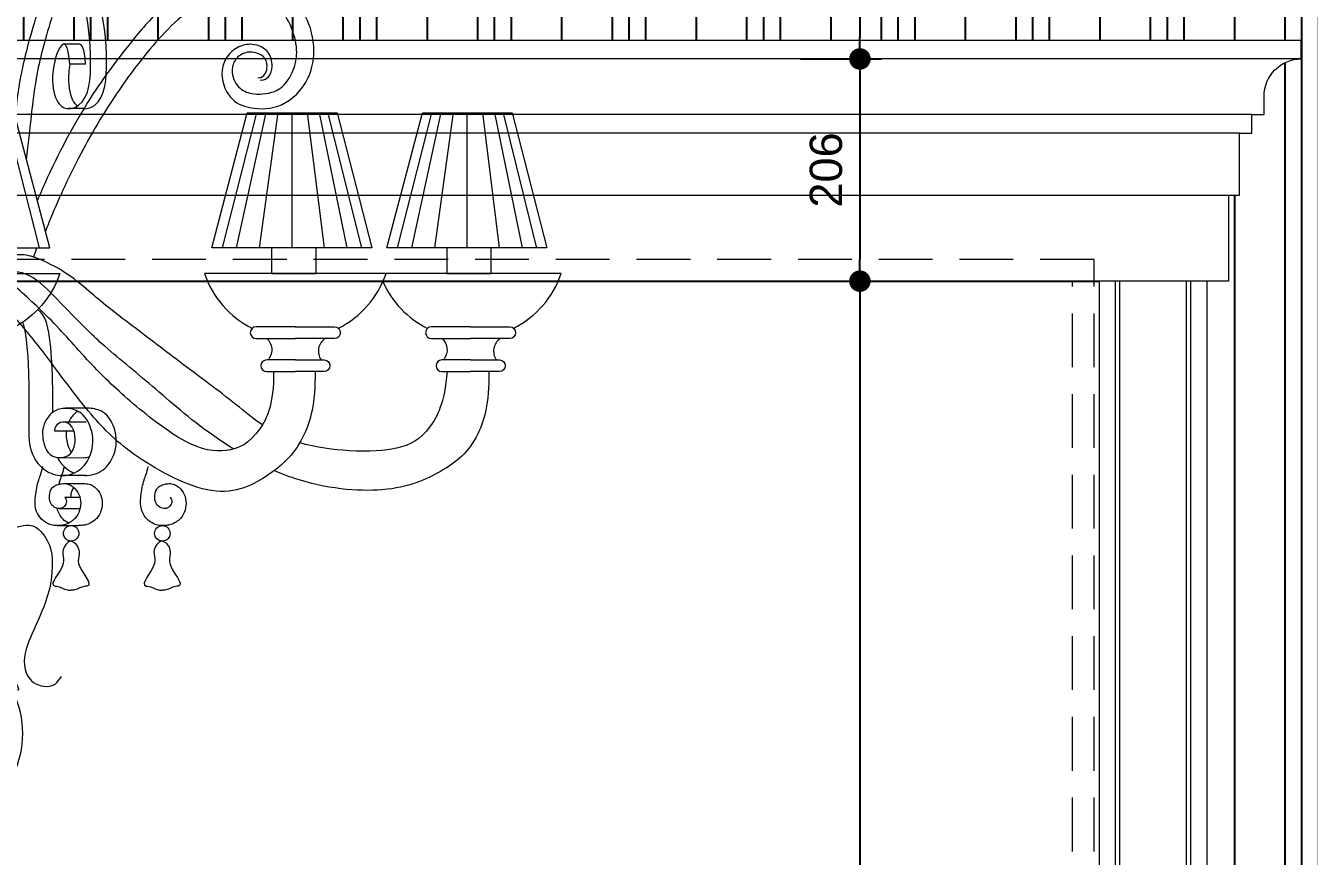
# Model space of a CAD drawing. Header units: inches. Extents: x 274057 to 444617, y 490067 to 635630.
# Drawn here: x 370549 to 371741, y 494060 to 494832 of the extents above; entities that cross this region are included whole.
import ezdxf

# ---------------------------------------------------------------- set-up
doc = ezdxf.new("R2010")
doc.units = ezdxf.units.IN
doc.header["$MEASUREMENT"] = 0
doc.linetypes.add('HIDDEN', pattern=[0.375, 0.25, -0.125])
for name, color, linetype in [('CQ curtains and frames', 252, 'Continuous'), ('CQ Grg Gypsum', 41, 'Continuous'), ('CQ Light Elevation', 4, 'Continuous'), ('CQ PANEL DIMENSION', 1, 'Continuous'), ('CQ section wall', 3, 'Continuous')]:
    doc.layers.add(name, color=color, linetype=linetype)
doc.layers.add('level', color=6, linetype='Continuous', lineweight=18)
doc.layers.add('Lighting', color=7, linetype='Continuous', lineweight=0)
doc.styles.get("Standard").update_dxf_attribs({"font": 'arial.ttf'})
doc.dimstyles.new('CQ 20', dxfattribs={"dimscale": 0.2, "dimtxt": 150, "dimasz": 100, "dimexe": 100, "dimexo": 20, "dimgap": 80, "dimtad": 1, "dimdec": 0, "dimzin": 0, "dimdsep": 46, "dimtxsty": 'Standard', "dimblk": 'DOT', "dimcen": 100, "dimclrd": 1, "dimclre": 1, "dimclrt": 3, "dimadec": 0, "dimazin": 0, "dimtfac": 1, "dimtdec": 0, "dimtofl": 0, "dimtmove": 0, "dimatfit": 3, "dimfxl": 1, "dimtolj": 1, "dimtzin": 0, "dimlwd": -1, "dimarcsym": 0})

# ---------------------------------------------------------------- blocks, each defined once
blk = doc.blocks.new('CH2')
at = {"layer": 'Lighting', "lineweight": 0, "ltscale": 10}
for p, q in [((176056.6, 3405), (176041.5, 3405.1)), ((176061.8, 3386.5), (176047.1, 3386.5)), ((175986.9, 3341.3), (176018.7, 3215.8)), ((176060.1, 3345.2), (176046.3, 3345.2)), ((176220.4, 3341.3), (176188.5, 3215.8)), ((176202, 3215.8), (176229.4, 3341.6)), ((176223.3, 3215.8), (176240.7, 3341.5)), ((176253.6, 3215.8), (176253.6, 3341.3)), ((176283.6, 3215.8), (176267.9, 3341.3)), ((176304.8, 3215.8), (176279.2, 3341.3)), ((176286.9, 3341.1), (176318, 3215.4)), ((176383.2, 3341.3), (176351.3, 3215.8)), ((176364.7, 3215.8), (176392.2, 3341.6)), ((176386.1, 3215.8), (176403.4, 3341.5)), ((176416.4, 3215.8), (176416.4, 3341.3)), ((176446.3, 3215.8), (176430.7, 3341.3)), ((176467.6, 3215.8), (176442, 3341.3)), ((176449.6, 3341.1), (176480.8, 3215.4)), ((176065.3, 3066.7), (176042.9, 3066.7)), ((176062.3, 3053.8), (176041.2, 3053.8)), ((176032.9, 3045.9), (176050.9, 3045.9)), ((176035.6, 3021), (176059.9, 3020.8)), ((176062.7, 3004.2), (176038.8, 3004.2)), ((176041.8, 2996.7), (176061.4, 2996.7)), ((176042.4, 2984), (176056.4, 2984)), ((176037.1, 2973.6), (176056.6, 2973.6)), ((176035.3, 2957.7), (176055.2, 2957.7))]:
    blk.add_line(p, q, dxfattribs=at)
for points in [[(175879.6, 3215.8), (176028.4, 3215.8), (175995.4, 3341.3), (175911.9, 3341.3), (175879.6, 3215.8)], [(176327.7, 3215.8), (176178.9, 3215.8), (176211.9, 3341.3), (176295.4, 3341.3), (176327.7, 3215.8)], [(176490.4, 3215.8), (176341.7, 3215.8), (176374.7, 3341.3), (176458.2, 3341.3), (176490.4, 3215.8)], [(176503.6, 3192), (176335, 3192)]]:
    blk.add_lwpolyline(points, dxfattribs=at)
for points in [[(176275.9, 3215.8), (176234.6, 3215.8), (176234.6, 3192), (176275.9, 3192)], [(176438.6, 3215.8), (176397.4, 3215.8), (176397.4, 3192), (176438.6, 3192)]]:
    blk.add_lwpolyline(points, close=True, dxfattribs=at)
for points in [[(175984.3, 3192), (176037.9, 3192, -0.196598), (175993.8, 3141.1)], [(176340.9, 3192), (176172.2, 3192, 0.197353), (176216.7, 3141, 0.197353)], [(176296.6, 3141.1, 0.196976), (176340.9, 3192), (176340.9, 3192)], [(176337.9, 3184.5, 0.174016), (176379.4, 3141)], [(176459.3, 3141.1, 0.196976), (176503.6, 3192), (176503.6, 3192)], [(176256.7, 3142.4), (176220.2, 3142.4, 1), (176220.2, 3131.6), (176256.7, 3131.6)], [(176256.6, 3142.4), (176293.1, 3142.4, -1), (176293.1, 3131.6), (176256.6, 3131.6)], [(176419.5, 3142.4), (176383, 3142.4, 1), (176383, 3131.6), (176419.5, 3131.6)], [(176419.3, 3142.4), (176455.8, 3142.4, -1), (176455.8, 3131.6), (176419.3, 3131.6)], [(176230.1, 3131.6, -0.384575), (176232, 3112.6)], [(176256.6, 3131.6, 0.000511), (176256.7, 3131.6)], [(176284.2, 3131.6, 0.414469), (176280.5, 3111.7, -4.588402)], [(176392.9, 3131.6, -0.384575), (176394.8, 3112.6)], [(176419.3, 3131.6, 0.000511), (176419.5, 3131.6)], [(176447, 3131.6, 0.414469), (176443.3, 3111.7, -4.588402)], [(176256.7, 3111.7), (176230, 3111.7, 1), (176230, 3100.9), (176256.7, 3100.9)], [(176256.7, 3111.7), (176283.4, 3111.7, -1), (176283.4, 3100.9), (176256.7, 3100.9)], [(176419.5, 3111.7), (176392.8, 3111.7, 1), (176392.8, 3100.9), (176419.5, 3100.9)], [(176419.5, 3111.7), (176446.2, 3111.7, -1), (176446.2, 3100.9), (176419.5, 3100.9)]]:
    blk.add_lwpolyline(points, format="xyb", dxfattribs=at)
for centre in [(176048.4, 2950.5), (176133.1, 2950.5)]:
    blk.add_circle(centre, 7.17, dxfattribs=at)
blk.add_ellipse((175953.6, 2764.5), major_axis=(0, 66.8), ratio=0.744861, start_param=0.750927, end_param=5.532258, dxfattribs=at)
for points, knots in [([(176047.1, 3386.5), (176045.9, 3402.1), (176039.2, 3411.5), (176028.8, 3380.2), (176033.3, 3350.5), (176044.7, 3343.5), (176065.5, 3351.1), (176067.6, 3398.6), (176064.2, 3426.3), (176058, 3451), (176048.3, 3471.4), (176026.5, 3466), (176014.6, 3427.2), (176003.4, 3389), (175998.8, 3360.9), (175996.2, 3338)], [6.00394, 6.00394, 6.00394, 6.00394, 15.134941, 32.456985, 46.489328, 59.283056, 69.238421, 107.398225, 157.989763, 179.279076, 187.992246, 203.636252, 228.025372, 279.527044, 313.656266, 313.656266, 313.656266, 313.656266]), ([(176224.1, 3371.7), (176228.4, 3371.9), (176233.3, 3375.3), (176236.1, 3386.2), (176232.9, 3398.3), (176220.2, 3405.8), (176205.4, 3404.8), (176192.8, 3395.1), (176185.9, 3378), (176193.6, 3353.5), (176216.2, 3343.9), (176246.3, 3345.3), (176270.9, 3370.8), (176276.2, 3404.3), (176266.5, 3435), (176246.7, 3458), (176217.4, 3472.3), (176182.7, 3472.4), (176156, 3456), (176130.5, 3438.3), (176100.8, 3404.1), (176060.7, 3350.3), (176033.8, 3298.2), (176019.2, 3265.2), (176017, 3260)], [5.240394, 5.240394, 5.240394, 5.240394, 11.41493, 21.106414, 35.325861, 47.442854, 61.777747, 76.035388, 91.192803, 116.78749, 138.880626, 169.273341, 203.057586, 233.966507, 267.207208, 295.705415, 322.782281, 363.005445, 393.111535, 415.328851, 456.193016, 524.209537, 614.800521, 631.803332, 631.803332, 631.803332, 631.803332]), ([(176049.2, 3466.4), (176048.4, 3466), (176039.5, 3460.3), (176029.3, 3427.2), (176017.9, 3388.2), (176013.3, 3359.4), (176006.6, 3297.8)], [201.536149, 201.536149, 201.536149, 201.536149, 203.636252, 228.025372, 279.527044, 315.815611, 315.815611, 315.815611, 315.815611]), ([(176060.1, 3345.2), (176060.3, 3345.2), (176063.7, 3345), (176080.2, 3351.1), (176082.4, 3398.6), (176078.9, 3426.3), (176072.7, 3451), (176064.8, 3467.6), (176058.9, 3468.9), (176056.2, 3468.7)], [58.879736, 58.879736, 58.879736, 58.879736, 59.283056, 69.238421, 107.398225, 157.989763, 179.279076, 187.992246, 195.237318, 195.237318, 195.237318, 195.237318]), ([(176221.7, 3373.7), (176226.1, 3374.3), (176229.1, 3377.6), (176230.9, 3383.3), (176229.9, 3392), (176220.7, 3397.9), (176209.1, 3398.2), (176199.1, 3390.5), (176196.6, 3375.8), (176203.9, 3363), (176218.9, 3357.4), (176242.8, 3360.3), (176254.6, 3378), (176259.5, 3397), (176254.7, 3419.9), (176242.2, 3440.8), (176219.4, 3454.9), (176187.9, 3455.8), (176166.8, 3442.6), (176146.5, 3428.1), (176121.1, 3401.2), (176088.4, 3358), (176055.3, 3302.1), (176034.6, 3256.8), (176025.5, 3233.9), (176024.4, 3231.2)], [5.240394, 5.240394, 5.240394, 5.240394, 11.41493, 21.106414, 35.325861, 47.442854, 61.777747, 76.035388, 91.192803, 116.78749, 138.880626, 169.273341, 203.057586, 233.966507, 267.207208, 295.705415, 322.782281, 363.005445, 393.111535, 415.328851, 456.193016, 524.209537, 614.800521, 696.044826, 707.117277, 707.117277, 707.117277, 707.117277]), ([(176061.8, 3386.5), (176060.6, 3402.1), (176058.3, 3405.4), (176055.9, 3405), (176055.9, 3405)], [6.00394, 6.00394, 6.00394, 6.00394, 15.134941, 15.20842, 15.20842, 15.20842, 15.20842]), ([(176047.1, 3386.5), (176046.7, 3383.9), (176044.9, 3371), (176047.3, 3355.2), (176052.4, 3348.9), (176054.1, 3347.6)], [28.818813, 28.818813, 28.818813, 28.818813, 32.456985, 46.489328, 52.402229, 52.402229, 52.402229, 52.402229]), ([(176226, 3051.2), (176217.5, 3057), (176193.7, 3077), (176150.8, 3108.5), (176105.4, 3143.3), (176073, 3167.5), (176036.8, 3201.3), (175996.4, 3212.8), (175970.8, 3201.9)], [314.255852, 314.255852, 314.255852, 314.255852, 349.897691, 422.981455, 490.454622, 538.299878, 583.602372, 599.991662, 599.991662, 599.991662, 599.991662]), ([(176236.4, 3100.9), (176236.7, 3070.6), (176220.8, 3037.1), (176195.1, 3024.5), (176158.7, 3029.2), (176103.5, 3071.7), (176065.2, 3108.4), (176031.9, 3148.2), (175996.3, 3179.6), (175975.9, 3201.2), (175959.7, 3206.7), (175953.6, 3206.7)], [20.278952, 20.278952, 20.278952, 20.278952, 73.781963, 152.631178, 221.399686, 286.417652, 349.897691, 422.981455, 490.454622, 538.299878, 567.495277, 567.495277, 567.495277, 567.495277]), ([(176199.3, 3028.8), (176192.8, 3032.9), (176161, 3054), (176126.1, 3086.4), (176079, 3123.6), (176052.3, 3150.3), (176002.3, 3202.7), (175987.4, 3189.1)], [332.350352, 332.350352, 332.350352, 332.350352, 349.897691, 422.981455, 490.454622, 538.299878, 573.875919, 573.875919, 573.875919, 573.875919]), ([(176274.9, 3100.9), (176275.3, 3070.5), (176263.5, 3031.6), (176237.5, 3006.3), (176185.7, 2978.1), (176103.8, 3022.1), (176065.2, 3060.7), (176024.8, 3116.5), (176003.5, 3142.9), (175983.2, 3165.8), (175970.6, 3179.3), (175956.7, 3188.7), (175951.1, 3185.3)], [20.277402, 20.277402, 20.277402, 20.277402, 73.781963, 152.631178, 221.399686, 286.417652, 349.897691, 422.981455, 490.454622, 538.299878, 583.602372, 603.111427, 603.111427, 603.111427, 603.111427]), ([(176017.4, 3158.5), (176022.8, 3153.1), (176027.9, 3141), (176030.8, 3104.4), (176031.1, 3078.1), (176030.9, 3062.7)], [18.812439, 18.812439, 18.812439, 18.812439, 34.56022, 71.049091, 117.332807, 117.332807, 117.332807, 117.332807]), ([(176003.3, 3146.7), (176003.4, 3146.2), (176006.5, 3135.8), (176009.3, 3101.2), (176009.3, 3062.1), (176008.6, 3025.6), (176022.9, 3008.8), (176038.4, 3002), (176056.8, 3007.4), (176069, 3025.1), (176069.6, 3045.3), (176058.6, 3064.7), (176040.3, 3068), (176029.6, 3063), (176020.9, 3050.1), (176021.6, 3037.2), (176027.8, 3020.4), (176047.3, 3018.6), (176054, 3038.3), (176048.8, 3057.2), (176033.4, 3052.9), (176032.9, 3045.9)], [32.598951, 32.598951, 32.598951, 32.598951, 34.56022, 71.049091, 126.127635, 160.014674, 172.556475, 189.97829, 209.520245, 226.45718, 252.858924, 269.608384, 284.007324, 296.187952, 307.822454, 325.59105, 333.212939, 352.705881, 362.942117, 379.891299, 390.940223, 390.940223, 390.940223, 390.940223]), ([(176436.4, 3100.9), (176436.8, 3070.5), (176424.9, 3031.7), (176397.2, 3009), (176346.1, 2986), (176277.8, 2992.6), (176243.3, 3006.1), (176237.1, 3008.8)], [20.277404, 20.277404, 20.277404, 20.277404, 73.781963, 152.631178, 221.399686, 286.417652, 300.922096, 300.922096, 300.922096, 300.922096]), ([(176397.7, 3100.9), (176395.1, 3071.3), (176378.5, 3040.3), (176355.6, 3028.5), (176315.5, 3025.3), (176275.9, 3030.2), (176260.7, 3034.6)], [20.302578, 20.302578, 20.302578, 20.302578, 73.781963, 152.631178, 221.399686, 271.37969, 271.37969, 271.37969, 271.37969]), ([(176060.8, 3004.2), (176066.8, 3004), (176078.8, 3007.7), (176090.8, 3025.1), (176091.4, 3045.3), (176080.9, 3063.7), (176069.6, 3066.6), (176065.3, 3066.7)], [190.977575, 190.977575, 190.977575, 190.977575, 209.520245, 226.45718, 252.858924, 269.608384, 281.155564, 281.155564, 281.155564, 281.155564]), ([(176054.5, 3064), (176053.5, 3063.4), (176050.2, 3060.8), (176047.3, 3056.9), (176045.9, 3053.8)], [292.463268, 292.463268, 292.463268, 292.463268, 296.187952, 305.785245, 305.785245, 305.785245, 305.785245]), ([(176043.7, 3045.9), (176043.3, 3041.9), (176044.2, 3035.1), (176046.8, 3027.8), (176048.6, 3025.7)], [313.757087, 313.757087, 313.757087, 313.757087, 325.59105, 333.051171, 333.051171, 333.051171, 333.051171]), ([(176035.6, 3021), (176035.7, 3020.8), (176037.8, 3016.9), (176042.6, 3011.3), (176048.5, 3007.6), (176051, 3006.5)], [159.19961, 159.19961, 159.19961, 159.19961, 160.014674, 172.556475, 180.684118, 180.684118, 180.684118, 180.684118]), ([(176042.4, 2984), (176045.5, 2980.4), (176041.9, 2973.9), (176037, 2973.3), (176032.9, 2974.4), (176029, 2977.8), (176027.8, 2983.9), (176028.7, 2989.8), (176031, 2993.3), (176034.1, 2995.3), (176038.7, 2996.7), (176043.9, 2996.9), (176049.9, 2994.5), (176055.1, 2989), (176057.7, 2980.5), (176056.7, 2971.8), (176053.3, 2965), (176048.1, 2961), (176043.4, 2958.6), (176038.1, 2957.7), (176032.7, 2957.4), (176026.5, 2959.3), (176020.3, 2963.4), (176015.9, 2970.2), (176014.5, 2977.9), (176015.2, 2985.4), (176016.2, 2992.8), (176018, 2999.7), (176020.3, 3005.7), (176021.4, 3010.1), (176022.1, 3012.5)], [2.108254, 2.108254, 2.108254, 2.108254, 8.085166, 12.50685, 14.885868, 20.519944, 26.674141, 33.330345, 35.528211, 39.310726, 43.903204, 49.209533, 54.230464, 62.958843, 71.070108, 79.530462, 88.287203, 93.310544, 99.439391, 103.510806, 110.620071, 116.069538, 124.000808, 132.545414, 140.030122, 147.069237, 155.092864, 162.199636, 168.179889, 175.513572, 175.513572, 175.513572, 175.513572]), ([(176037.1, 2996.2), (176037.5, 2997.5), (176038.4, 3000.7), (176040.3, 3005.7), (176041.4, 3010.1), (176042.1, 3012.5)], [158.214146, 158.214146, 158.214146, 158.214146, 162.199636, 168.179889, 175.513572, 175.513572, 175.513572, 175.513572]), ([(176140.3, 2984), (176143.4, 2980.4), (176139.9, 2973.9), (176135, 2973.3), (176130.9, 2974.4), (176127, 2977.8), (176125.7, 2983.9), (176126.6, 2989.8), (176129, 2993.3), (176132, 2995.3), (176136.7, 2996.7), (176141.8, 2996.9), (176147.8, 2994.5), (176153, 2989), (176155.6, 2980.5), (176154.6, 2971.8), (176151.3, 2965), (176146, 2961), (176141.4, 2958.6), (176136.1, 2957.7), (176130.7, 2957.4), (176124.5, 2959.3), (176118.3, 2963.4), (176113.9, 2970.2), (176112.5, 2977.9), (176113.1, 2985.4), (176114.2, 2992.8), (176116, 2999.7), (176118.2, 3005.7), (176119.4, 3010.1), (176120, 3012.5)], [2.108254, 2.108254, 2.108254, 2.108254, 8.085166, 12.50685, 14.885868, 20.519944, 26.674141, 33.330345, 35.528211, 39.310726, 43.903204, 49.209533, 54.230464, 62.958843, 71.070108, 79.530462, 88.287203, 93.310544, 99.439391, 103.510806, 110.620071, 116.069538, 124.000808, 132.545414, 140.030122, 147.069237, 155.092864, 162.199636, 168.179889, 175.513572, 175.513572, 175.513572, 175.513572]), ([(176061.4, 2996.7), (176062.2, 2996.7), (176064.8, 2996.5), (176069.9, 2994.5), (176075.1, 2989), (176077.7, 2980.5), (176076.7, 2971.8), (176073.3, 2965), (176068.1, 2961), (176063.4, 2958.6), (176059.1, 2957.9), (176056.5, 2957.7), (176055.2, 2957.7)], [46.764285, 46.764285, 46.764285, 46.764285, 49.209533, 54.230464, 62.958843, 71.070108, 79.530462, 88.287203, 93.310544, 99.439391, 103.510806, 107.585614, 107.585614, 107.585614, 107.585614]), ([(176048.2, 2984), (176048.1, 2986.4), (176048.7, 2989.8), (176050.4, 2992.3), (176050.9, 2992.9), (176051, 2993)], [26.756358, 26.756358, 26.756358, 26.756358, 33.330345, 35.528211, 35.760009, 35.760009, 35.760009, 35.760009]), ([(176046, 2960), (176044.1, 2960.9), (176040, 2963.8), (176036.7, 2969), (176035.6, 2972.8), (176035.4, 2973.8)], [117.626672, 117.626672, 117.626672, 117.626672, 124.000808, 132.545414, 135.762503, 135.762503, 135.762503, 135.762503]), ([(175982, 2949.4), (176008, 2963.1), (176030.4, 2946.6), (176031.8, 2913), (176025.5, 2886.3), (176013.2, 2860.3), (176001.7, 2833), (176010, 2810.6), (176026.4, 2806.5), (176034.7, 2810.6), (176039.4, 2817.6)], [6.312619, 6.312619, 6.312619, 6.312619, 14.762399, 33.028142, 57.036678, 93.000252, 121.966488, 136.91967, 155.019938, 160.676741, 160.676741, 160.676741, 160.676741]), ([(176048.4, 2943.3), (176045.6, 2942.8), (176036.9, 2933.5), (176048.9, 2924.1), (176025.9, 2901.8), (176038, 2901.2), (176042.3, 2897.8), (176047.1, 2897.7), (176048.2, 2897.6)], [2.524652, 2.524652, 2.524652, 2.524652, 5.490012, 23.32568, 45.801143, 46.980728, 57.813979, 61.125356, 61.125356, 61.125356, 61.125356]), ([(176048.4, 2943.3), (176050.9, 2942.7), (176059.5, 2933.4), (176047.5, 2924.1), (176070.4, 2901.8), (176058.4, 2901.2), (176054.1, 2897.8), (176049.3, 2897.7), (176048.2, 2897.6)], [2.61687, 2.61687, 2.61687, 2.61687, 5.490012, 23.32568, 45.801143, 46.980728, 57.813979, 61.125356, 61.125356, 61.125356, 61.125356]), ([(176133.1, 2943.3), (176130.2, 2942.8), (176121.5, 2933.5), (176133.6, 2924.1), (176110.6, 2901.8), (176122.6, 2901.2), (176127, 2897.8), (176131.7, 2897.7), (176132.8, 2897.6)], [2.524652, 2.524652, 2.524652, 2.524652, 5.490012, 23.32568, 45.801143, 46.980728, 57.813979, 61.125356, 61.125356, 61.125356, 61.125356]), ([(176133.1, 2943.3), (176135.5, 2942.7), (176144.1, 2933.4), (176132.1, 2924.1), (176155.1, 2901.8), (176143.1, 2901.2), (176138.7, 2897.8), (176134, 2897.7), (176132.8, 2897.6)], [2.61687, 2.61687, 2.61687, 2.61687, 5.490012, 23.32568, 45.801143, 46.980728, 57.813979, 61.125356, 61.125356, 61.125356, 61.125356]), ([(175953.6, 2861.4), (175960.2, 2861), (175979.8, 2856.3), (175967.8, 2855.4), (176013.3, 2789.2), (175978.2, 2822.6), (175967.9, 2808), (175954.9, 2815.3), (175953.6, 2815.9)], [3.594114, 3.594114, 3.594114, 3.594114, 5.490012, 23.32568, 45.801143, 46.980728, 57.813979, 58.794751, 58.794751, 58.794751, 58.794751])]:
    blk.add_open_spline(points, degree=3, knots=knots, dxfattribs=at)
for points in [[(176016.3, 3215.8), (176015.3, 3213), (176014.3, 3210.2), (176013.3, 3207.3)], [(176059.9, 3020.8), (176061.8, 3020.8), (176063.8, 3021.2), (176065.5, 3021.9)]]:
    blk.add_open_spline(points, degree=3, dxfattribs=at)
blk = doc.blocks.new('chand')
at = {"layer": 'level', "color": 1, "lineweight": 0}
blk.add_blockref('CH2', (-175953.6, -4160.9, 0), dxfattribs=at)
blk = doc.blocks.new('ff-15 arch opening')
at = {"layer": 'CQ Grg Gypsum'}
blk.add_line((375821.9, 514762.5, 0), (377881.9, 514762.5, 0), dxfattribs=at)
at = {"layer": 'CQ Grg Gypsum', "lineweight": 0, "ltscale": 5}
for p, q in [((377881.9, 512432.5, 0), (377881.9, 514762.5, 0)), ((377896.9, 512432.5, 0), (377896.9, 514762.5, 0)), ((377900.9, 512432.5, 0), (377900.9, 514762.5, 0)), ((377962.9, 512432.5, 0), (377962.9, 514762.5, 0)), ((377966.9, 512432.5, 0), (377966.9, 514762.5, 0)), ((377981.9, 512432.5, 0), (377981.9, 514762.5, 0))]:
    blk.add_line(p, q, dxfattribs=at)
at = {"layer": 'CQ Grg Gypsum', "lineweight": 0, "ltscale": 5, "elevation": 0}
for points in [[(377991.9, 514986.2), (376856.9, 514986.2)], [(378069.4, 514969), (376856.9, 514969)], [(378023.4, 514917.3), (376856.9, 514917.3)], [(378011.9, 514900), (376856.9, 514900)], [(376856.9, 514842.5), (378001.9, 514842.5), (378001.9, 514762.5), (376856.9, 514762.5)]]:
    blk.add_lwpolyline(points, dxfattribs=at)
blk.add_lwpolyline([(377991.9, 514842.5), (378011.9, 514842.5), (378011.9, 514900), (378023.4, 514900), (378023.4, 514917.3), (378034.9, 514917.3), (378034.9, 514934.5, -0.414214), (378069.4, 514969), (378069.4, 514986.2), (377991.9, 514986.2)], format="xyb", dxfattribs=at)
at = {"layer": 'CQ section wall', "color": 8, "linetype": 'HIDDEN', "lineweight": 0, "ltscale": 200, "elevation": 0}
for points in [[(377876.9, 512132.5), (377876.9, 514782.5), (375826.9, 514782.5), (375826.9, 512132.5)], [(377856.9, 512282.5), (377856.9, 514762.5), (375846.9, 514762.5), (375846.9, 512282.5)]]:
    blk.add_lwpolyline(points, dxfattribs=at)
blk = doc.blocks.new('_Dot')
at = {"color": 0, "linetype": 'ByBlock', "lineweight": -2}
blk.add_line((-0.5, 0), (-1, 0), dxfattribs=at)
at = {"color": 0, "linetype": 'ByBlock', "const_width": 0.5}
blk.add_lwpolyline([(-0.25, 0, 1), (0.25, 0, 1)], format="xyb", close=True, dxfattribs=at)
blk = doc.blocks.new('*D1434')
at = {"layer": 'CQ PANEL DIMENSION', "color": 1, "lineweight": -2, "transparency": 16777216}
for p, q in [((371332.4, 494994.8), (371303.8, 494994.8)), ((371268.6, 494801.2), (371343.8, 494801.2))]:
    blk.add_line(p, q, dxfattribs=at)
at = {"layer": 'CQ PANEL DIMENSION', "color": 1, "transparency": 16777216}
blk.add_line((371323.8, 494974.8), (371323.8, 494821.2), dxfattribs=at)
at = {"layer": 'Defpoints', "color": 0, "transparency": 16777216}
for p in [(371336.4, 494994.8, 0), (371264.6, 494801.2, 0), (371323.8, 494801.2)]:
    blk.add_point(p, dxfattribs=at)
at = {"layer": 'CQ PANEL DIMENSION', "color": 1, "transparency": 16777216, "xscale": 20, "yscale": 20, "zscale": 20}
for p, rotation in [((371323.8, 494994.8), 90), ((371323.8, 494801.2), 270)]:
    blk.add_blockref('_Dot', p, dxfattribs=dict(at, rotation=rotation))
at = {"layer": 'CQ PANEL DIMENSION', "color": 3, "transparency": 16777216, "insert": (371292.4, 494898), "char_height": 30, "attachment_point": 5, "rotation": 90}
blk.add_mtext('\\A1;194', dxfattribs=at)
blk = doc.blocks.new('*D1435')
at = {"layer": 'CQ PANEL DIMENSION', "color": 1, "lineweight": -2, "transparency": 16777216}
for p, q in [((371268.6, 494801.2), (371343.8, 494801.2)), ((371316, 494594.7), (371343.8, 494594.7))]:
    blk.add_line(p, q, dxfattribs=at)
at = {"layer": 'CQ PANEL DIMENSION', "color": 1, "transparency": 16777216}
blk.add_line((371323.8, 494781.2), (371323.8, 494614.7), dxfattribs=at)
at = {"layer": 'Defpoints', "color": 0, "transparency": 16777216}
for p in [(371264.6, 494801.2, 0), (371312, 494594.7), (371323.8, 494594.7)]:
    blk.add_point(p, dxfattribs=at)
at = {"layer": 'CQ PANEL DIMENSION', "color": 1, "transparency": 16777216, "xscale": 20, "yscale": 20, "zscale": 20}
for p, rotation in [((371323.8, 494801.2), 90), ((371323.8, 494594.7), 270)]:
    blk.add_blockref('_Dot', p, dxfattribs=dict(at, rotation=rotation))
at = {"layer": 'CQ PANEL DIMENSION', "color": 3, "transparency": 16777216, "insert": (371292.4, 494698), "char_height": 30, "attachment_point": 5, "rotation": 90}
blk.add_mtext('\\A1;206', dxfattribs=at)
blk = doc.blocks.new('*D1280')
at = {"layer": 'CQ PANEL DIMENSION', "color": 1, "lineweight": -2, "transparency": 16777216}
for p, q in [((371316, 494594.7), (371343.8, 494594.7)), ((371327.8, 492094.7), (371343.8, 492094.7))]:
    blk.add_line(p, q, dxfattribs=at)
at = {"layer": 'CQ PANEL DIMENSION', "color": 1, "transparency": 16777216}
blk.add_line((371323.8, 494574.7), (371323.8, 492114.7), dxfattribs=at)
at = {"layer": 'Defpoints', "color": 0, "transparency": 16777216}
for p in [(371312, 494594.7, 0), (371323.8, 492094.7, 0), (371323.8, 492094.7)]:
    blk.add_point(p, dxfattribs=at)
at = {"layer": 'CQ PANEL DIMENSION', "color": 1, "transparency": 16777216, "xscale": 20, "yscale": 20, "zscale": 20}
for p, rotation in [((371323.8, 494594.7), 90), ((371323.8, 492094.7), 270)]:
    blk.add_blockref('_Dot', p, dxfattribs=dict(at, rotation=rotation))
at = {"layer": 'CQ PANEL DIMENSION', "color": 3, "transparency": 16777216, "insert": (371292.4, 493344.7), "char_height": 30, "attachment_point": 5, "rotation": 90}
blk.add_mtext('\\A1;2500', dxfattribs=at)

msp = doc.modelspace()

# ---------------------------------------------------------------- hatches: boundary and pattern name
at = {"layer": 'CQ curtains and frames', "linetype": 'ByBlock', "ltscale": 200}
h = msp.add_hatch(dxfattribs=at)
h.set_pattern_fill('PLASTI,_O', color=256, scale=500, angle=90)
h.set_pattern_definition([(90, (0, -24304.54), (-125, 8e-15), []), (90, (-15.62, -24304.54), (-125, 8e-15), []), (90, (-31.25, -24304.54), (-125, 8e-15), []), (90, (-78.12, -24304.54), (-125, 8e-15), [])])
edge = h.paths.add_edge_path()
edge.add_line((373323.4, 494995), (367719.9, 494994.7))
edge.add_line((367719.9, 494994.7), (367719.9, 492994.6))
edge.add_line((367719.9, 492994.6), (369386.3, 492994.6))
edge.add_line((369386.3, 492994.6), (369386.3, 494594.7))
edge.add_line((369386.3, 494594.7), (369366.3, 494594.7))
edge.add_line((369366.3, 494594.7), (369356.3, 494732.2))
edge.add_line((369356.3, 494732.2), (369344.8, 494732.2))
edge.add_line((369344.8, 494732.2), (369344.8, 494749.5))
edge.add_line((369344.8, 494749.5), (369333.3, 494749.5))
edge.add_arc((369295.7, 494761.8), 39.5, 341.9049, 445.5472)
edge.add_line((369298.8, 494801.2), (369298.8, 494818.4))
edge.add_line((369298.8, 494818.4), (371733.8, 494818.4))
edge.add_line((371733.8, 494818.4), (371733.8, 494801.2))
edge.add_arc((371734.7, 494765.4), 35.8, 91.5213, 206.3371)
edge.add_line((371702.6, 494749.5), (371687.8, 494749.5))
edge.add_line((371687.8, 494749.5), (371687.8, 494732.2))
edge.add_line((371687.8, 494732.2), (371676.3, 494732.2))
edge.add_line((371676.3, 494732.2), (371676.3, 494674.7))
edge.add_line((371676.3, 494674.7), (371666.3, 494674.7))
edge.add_line((371666.3, 494674.7), (371666.3, 494594.7))
edge.add_line((371666.3, 494594.7), (371644.2, 494594.7))
edge.add_line((371644.2, 494594.7), (371646.3, 492994.5))
edge.add_line((371646.3, 492994.5), (373323.4, 492994.7))
edge.add_line((373323.4, 492994.7), (373323.4, 494995))
h.paths.add_polyline_path([(371872.3, 494724.7), (372732.3, 494724.7), (372732.3, 493364.7), (371872.3, 493364.7)], flags=16)
h.paths.add_polyline_path([(369120.3, 493364.7), (368260.3, 493364.7), (368260.3, 494724.7), (369120.3, 494724.7)], flags=16)

# ---------------------------------------------------------------- block references
at = {"layer": 'CQ Grg Gypsum'}
msp.add_blockref('ff-15 arch opening', (-6335.6, -20167.8, 0), dxfattribs=at)
at = {"layer": 'CQ Light Elevation'}
msp.add_blockref('chand', (370496.3, 495570.7, 0), dxfattribs=at)

# ---------------------------------------------------------------- dimensions: what is measured, and where the dimension line sits
at = {"layer": 'CQ PANEL DIMENSION'}
for base, p1, p2, picture, middle in [((371323.8, 494801.2), (371336.4, 494994.8, 0), (371264.6, 494801.2, 0), '*D1434', (371292.4, 494898)), ((371323.7518, 494594.7392), (371264.5942, 494801.1688, -0.0245), (371312.0352, 494594.7392), '*D1435', (371292.4346, 494697.954)), ((371323.8, 492094.7), (371312, 494594.7, 0), (371323.8, 492094.7, 0), '*D1280', (371292.4, 493344.7))]:
    dim = msp.add_linear_dim(base=base, p1=p1, p2=p2, angle=90, dimstyle='CQ 20', override={"dimtmove": 1}, dxfattribs=at)
    dim.commit()
    dim.dimension.update_dxf_attribs({"geometry": picture, "text_midpoint": middle})

doc.saveas('drawing.dxf')
